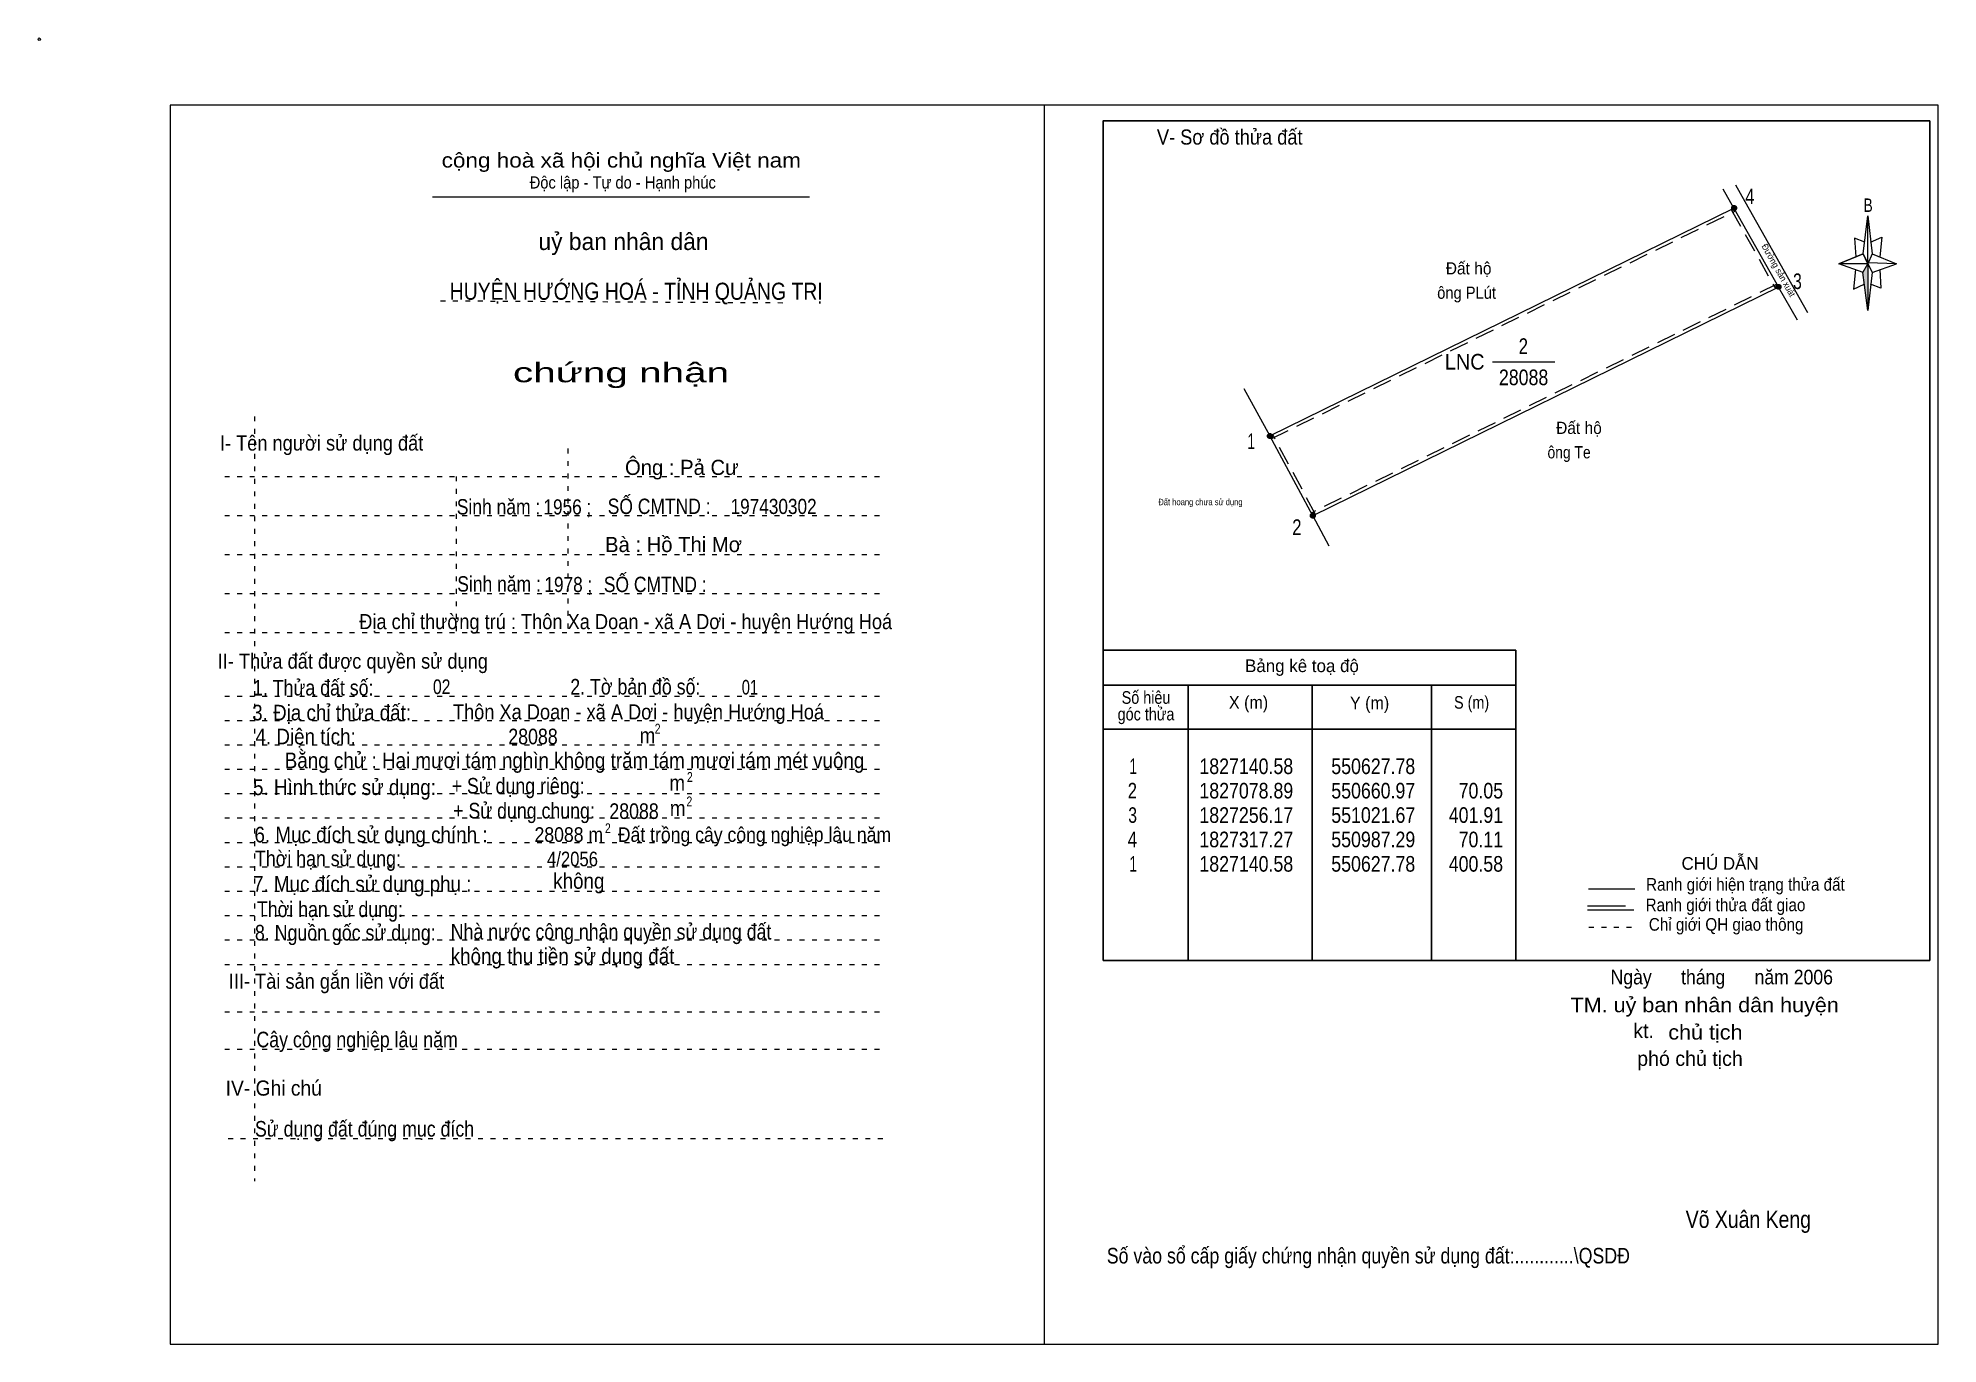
# Model space of a CAD drawing. Header units: centimetres. Extents: x -1.6 to 37.4, y -1.3 to 25.5.
import ezdxf
from ezdxf.enums import TextEntityAlignment as Align

# ---------------------------------------------------------------- set-up
doc = ezdxf.new("R2010")
doc.units = ezdxf.units.CM
doc.header["$LTSCALE"] = 0.13
for name, pattern in [('DOTTED', [1.5, 0.3, -1.2]), ('LONG_DASHED', [7.5, 6, -1.5]), ('MEDIUM_DASHED', [4.5, 3, -1.5])]:
    doc.linetypes.add(name, pattern=pattern)
for name, color, linetype, lineweight in [('1', 7, 'DOTTED', 13), ('10', 7, 'Continuous', 13), ('2', 7, 'Continuous', 25), ('3', 7, 'Continuous', 13), ('30', 7, 'Continuous', 13), ('32', 7, 'LONG_DASHED', 13), ('33', 7, 'Continuous', 13), ('35', 7, 'Continuous', 13)]:
    doc.layers.add(name, color=color, linetype=linetype, lineweight=lineweight)

msp = doc.modelspace()

# ---------------------------------------------------------------- hatches: boundary and pattern name
at = {"layer": '30'}
msp.add_hatch(color=256, dxfattribs=at).paths.add_polyline_path([(35.91, 20.87), (35.91, 19.91), (35.81, 20.69)])
at = {"layer": '32'}
for points in [[(33.223, 22.011, 1), (33.123, 22.011, 1)], [(34.1324, 20.3949, 1), (34.0324, 20.3949, 1)], [(23.7137, 17.3374, 1), (23.6137, 17.3374, 1)], [(24.5916, 15.7057, 1), (24.4916, 15.7057, 1)]]:
    msp.add_hatch(color=256, dxfattribs=at).paths.add_polyline_path(points)

# ---------------------------------------------------------------- linework, layer by layer
at = {"layer": '1', "linetype": 'Continuous'}
msp.add_line((6.51, 22.24), (14.23, 22.24), dxfattribs=at)
at = {"layer": '1'}
for p, q in [((6.67, 20.11), (13.82, 20.07)), ((2.86, 17.74), (2.86, 2.07)), ((9.28, 17.08), (9.28, 13.31)), ((2.25, 16.51), (15.75, 16.51)), ((6.99, 16.51), (6.99, 13.31)), ((2.25, 15.71), (15.75, 15.71)), ((2.25, 14.91), (15.75, 14.91)), ((2.25, 14.11), (15.75, 14.11)), ((2.25, 13.31), (15.75, 13.31)), ((2.25, 12.01), (15.75, 12.01)), ((2.25, 11.51), (15.75, 11.51)), ((2.25, 11.01), (15.75, 11.01)), ((2.25, 10.51), (15.75, 10.51)), ((2.25, 10.01), (15.75, 10.01)), ((2.25, 9.51), (15.75, 9.51)), ((2.25, 9.01), (15.75, 9.01)), ((2.25, 8.51), (15.75, 8.51)), ((2.25, 8.01), (15.75, 8.01)), ((2.25, 7.51), (15.75, 7.51)), ((2.25, 7.01), (15.75, 7.01)), ((2.25, 6.51), (15.75, 6.51)), ((2.25, 5.54), (15.75, 5.54)), ((2.25, 4.77), (15.75, 4.77)), ((2.32, 2.94), (15.82, 2.94))]:
    msp.add_line(p, q, dxfattribs=at)
at = {"layer": '10'}
for p, q in [((33.17, 22.01), (32.95, 22.4)), ((34.47, 19.71), (34.08, 20.39)), ((23.13, 18.31), (23.66, 17.34)), ((24.54, 15.7), (24.87, 15.09))]:
    msp.add_line(p, q, dxfattribs=at)
at = {"layer": '10', "linetype": 'MEDIUM_DASHED'}
for p, q in [((23.69, 17.28), (33.2, 21.95)), ((33.11, 21.98), (34.02, 20.36)), ((34.05, 20.45), (24.51, 15.76)), ((24.6, 15.73), (23.72, 17.37))]:
    msp.add_line(p, q, dxfattribs=at)
at = {"layer": '10'}
msp.add_lwpolyline([(34.68, 19.86), (33.4, 22.14), (33.21, 22.48)], dxfattribs=at)
msp.add_lwpolyline([(24.54, 15.7), (23.66, 17.34), (33.17, 22.01), (34.08, 20.39)], close=True, dxfattribs=at)
msp.add_circle((-1.55, 25.47), 0.025, dxfattribs=at)
at = {"layer": '2'}
for p, q in [((20.25, 12.95), (28.7, 12.95)), ((28.7, 6.59), (28.7, 12.95)), ((20.25, 12.23), (28.7, 12.23)), ((21.99, 6.59), (21.99, 12.23)), ((24.53, 10.89), (24.53, 12.23)), ((26.97, 12.23), (26.97, 6.59)), ((20.25, 11.33), (28.7, 11.33))]:
    msp.add_line(p, q, dxfattribs=at)
msp.add_lwpolyline([(37.18, 23.8), (20.25, 23.8), (20.25, 6.59), (37.18, 6.59)], close=True, dxfattribs=at)
msp.add_lwpolyline([(24.53, 6.59), (24.53, 10.39), (24.53, 10.89)], dxfattribs=at)
at = {"layer": '3'}
msp.add_line((19.04, 24.12), (19.04, -1.27), dxfattribs=at)
for points in [[(19.04, 24.12), (1.13, 24.12), (1.13, -1.27), (19.04, -1.27)], [(19.04, -1.27), (37.35, -1.27), (37.35, 24.12), (19.04, 24.12)]]:
    msp.add_lwpolyline(points, dxfattribs=at)
at = {"layer": '30'}
for p, q in [((35.82, 21.07), (35.91, 21.85)), ((36, 21.07), (36.5, 20.87)), ((35.82, 20.69), (35.32, 20.87)), ((36, 20.69), (35.91, 19.91)), ((36.16, 20.75), (36.18, 20.37)), ((36.18, 20.37), (35.97, 20.45))]:
    msp.add_line(p, q, dxfattribs=at)
for points in [[(35.91, 21.85), (36, 21.07), (35.91, 20.87)], [(35.91, 20.87), (35.32, 20.87), (35.82, 21.07), (36, 20.69), (36.5, 20.87), (35.91, 20.89)], [(35.91, 20.87), (35.91, 19.91), (35.81, 20.69)]]:
    msp.add_lwpolyline(points, close=True, dxfattribs=at)
for points in [[(35.97, 21.31), (36.2, 21.41), (36.16, 21.01)], [(35.91, 20.87), (35.82, 21.07), (35.32, 20.87)], [(35.85, 21.31), (35.64, 21.39), (35.67, 21.01)], [(35.66, 20.75), (35.62, 20.35), (35.84, 20.45)], [(35.91, 20.87), (36, 20.69), (36.5, 20.87)]]:
    msp.add_lwpolyline(points, dxfattribs=at)
at = {"layer": '32'}
for centre in [(33.173, 22.011), (34.0824, 20.3949), (23.6637, 17.3374), (24.5416, 15.7057)]:
    msp.add_circle(centre, 0.05, dxfattribs=at)
at = {"layer": '33'}
msp.add_line((28.22, 18.86), (29.5, 18.86), dxfattribs=at)
at = {"layer": '35'}
for p, q in [((30.19, 8.06), (31.14, 8.06)), ((30.17, 7.63), (31.12, 7.63))]:
    msp.add_line(p, q, dxfattribs=at)
at = {"layer": '35', "linetype": 'LONG_DASHED'}
msp.add_line((30.17, 7.71), (31.12, 7.71), dxfattribs=at)
at = {"layer": '35', "linetype": 'DOTTED'}
msp.add_line((30.2, 7.27), (31.19, 7.27), dxfattribs=at)

# ---------------------------------------------------------------- texts
at = {"layer": '1'}
for s, height, width, p in [('V- Sơ đồ thửa đất', 0.31, 0.9, (22.84, 23.31)), ('cộng hoà xã hội chủ nghĩa Việt nam', 0.3, 1.15, (10.375, 22.84)), ('Độc lập - Tự do - Hạnh phúc', 0.25, 0.9, (10.405, 22.41)), ('chứng nhận', 0.4, 1.55, (10.37, 18.44)), ('I- Tên người sử dụng đất', 0.31, 0.9, (4.235, 17.04)), ('II- Thửa đất được quyền sử dụng', 0.31, 0.9, (4.875, 12.57)), ('III- Tài sản gắn liền với đất', 0.31, 0.9, (4.54, 6.01)), ('IV- Ghi chú', 0.31, 0.95, (3.255, 3.82))]:
    msp.add_text(s, height=height, dxfattribs=dict(at, width=width)).set_placement(p, align=Align.CENTER)
msp.add_text('uỷ ban nhân dân', height=0.35, dxfattribs=at).set_placement((10.42, 21.15), align=Align.CENTER)
at = {"layer": '10', "width": 0.95}
msp.add_text('Đường sản xuát', height=0.1322, rotation=299.366, dxfattribs=at).set_placement((34.0256, 20.7024), align=Align.CENTER)
at = {"layer": '10'}
for s, width, p in [('  Đất hộ', 0.95, (27.09, 20.65)), ('ông PLút', 0.9, (27.09, 20.15)), ('  Đất hộ', 0.95, (29.35, 17.38)), ('ông Te', 0.85, (29.35, 16.88))]:
    msp.add_text(s, height=0.25, dxfattribs=dict(at, width=width)).set_placement(p)
for s, height, p in [('Ông : Pả Cư', 0.31, (11.615, 16.54)), ('Bà : Hồ Thị Mơ', 0.31, (11.445, 14.96)), ('kt.  ', 0.3, (31.43, 5)), ('phó chủ tịch ', 0.3, (32.325, 4.43))]:
    msp.add_text(s, height=height, dxfattribs=at).set_placement(p, align=Align.CENTER)
for s, height, width, p in [('Sinh năm :', 0.3149, 0.85, (7.86, 15.73)), ('1956 ;', 0.31, 0.85, (9.27, 15.73)), ('SỐ CMTND :', 0.3149, 0.85, (11.15, 15.74)), ('197430302', 0.31, 0.85, (13.495, 15.74)), ('Đất hoang chưa sử dụng', 0.1322, 0.85, (22.24, 15.92)), ('Sinh năm :', 0.3149, 0.85, (7.87, 14.15)), ('1978 ;', 0.31, 0.85, (9.29, 14.14)), ('SỐ CMTND :', 0.3149, 0.85, (11.07, 14.14)), ('Địa chỉ thường trú : Thôn Xa Doan - xã A Dơi - huyện Hướng Hoá', 0.31, 0.9, (10.465, 13.38)), ('02', 0.3, 0.8, (6.695, 12.05)), ('01', 0.3, 0.75, (13.01, 12.04)), (' Thôn Xa Doan - xã A Dơi - huyện Hướng Hoá', 0.31, 0.9, (10.675, 11.53)), ('28088 m   Đất trồng cây công nghiệp lâu năm', 0.3, 0.9, (12.25, 9.02)), ('4/2056', 0.3, 0.85, (9.375, 8.52)), ('Ngày      tháng      năm 2006', 0.3, 0.9, (32.92, 6.1)), ('TM. uỷ ban nhân dân huyện', 0.3, 1.1, (32.57, 5.53)), ('chủ tịch', 0.3, 1.1, (32.585, 4.97)), ('Võ Xuân Keng ', 0.35, 0.85, (33.52, 1.11))]:
    msp.add_text(s, height=height, dxfattribs=dict(at, width=width)).set_placement(p, align=Align.CENTER)
at = {"layer": '2'}
for s, height, width, p in [('HUYỆN HƯỚNG HOÁ - TỈNH QUẢNG TRỊ', 0.35, 0.85, (10.68, 20.13)), ('Số hiệu', 0.2591, 0.85, (21.125, 11.85)), ('3. Địa chỉ thửa đất:', 0.32, 0.9, (4.44, 11.51)), ('góc thửa', 0.2591, 0.85, (21.125, 11.51)), ('X (m)', 0.2591, 0.95, (23.225, 11.75)), ('Y (m)', 0.2591, 0.95, (25.705, 11.74)), ('S (m)', 0.2591, 0.85, (27.795, 11.75)), ('Số vào sổ cấp giấy chứng nhận quyền sử dụng đất:............\\QSDĐ', 0.32, 0.85, (25.68, 0.38))]:
    msp.add_text(s, height=height, dxfattribs=dict(at, width=width)).set_placement(p, align=Align.CENTER)
msp.add_text('Bảng kê toạ độ', height=0.2591, dxfattribs=at).set_placement((24.32, 12.5), align=Align.CENTER)
for s, height, width, p in [('1. Thửa đất số:', 0.32, 0.85, (2.83, 12.02)), ('2. Tờ bản đồ số:', 0.32, 0.85, (9.33, 12.04)), ('4. Diện tích:', 0.32, 0.9, (2.88, 11.02)), ('28088', 0.32, 0.85, (8.06, 11.02)), ('m', 0.32, 0.9, (10.75, 11.04)), ('2', 0.2, 0.8, (11.06, 11.24)), ('Bằng chử : Hai mươi tám nghìn không trăm tám mươi tám mét vuông', 0.32, 0.9, (3.48, 10.53)), ('5. Hình thức sử dụng:', 0.32, 0.9, (2.83, 9.98)), ('+ Sử dụng riêng:', 0.32, 0.85, (6.9, 10.01)), ('m', 0.32, 0.9, (11.36, 10.07)), ('2', 0.2, 0.8, (11.72, 10.25)), ('+ Sử dụng chung:', 0.32, 0.85, (6.93, 9.5)), ('28088', 0.32, 0.85, (10.13, 9.49)), ('m', 0.32, 0.9, (11.37, 9.55)), ('2', 0.2, 0.8, (11.71, 9.75)), ('6. Mục đích sử dụng chính : ', 0.32, 0.9, (2.86, 9.01)), ('2', 0.2, 0.8, (10.04, 9.2)), ('Thời hạn sử dụng: ', 0.32, 0.85, (2.87, 8.52)), ('7. Mục đích sử dụng phụ : ', 0.32, 0.9, (2.83, 8)), ('không', 0.32, 0.9, (8.98, 8.06)), ('Thời hạn sử dụng: ', 0.32, 0.85, (2.91, 7.48)), ('8. Nguồn gốc sử dụng: ', 0.32, 0.85, (2.87, 7)), ('Nhà nước công nhận quyền sử dụng đất ', 0.32, 0.85, (6.88, 7.02)), ('không thu tiền sử dụng đất', 0.32, 0.9, (6.88, 6.52)), ('Cây công nghiệp lâu năm', 0.32, 0.85, (2.9, 4.81)), ('Sử dụng đất đúng mục đích', 0.32, 0.85, (2.87, 2.98))]:
    msp.add_text(s, height=height, dxfattribs=dict(at, width=width)).set_placement(p)
at = {"layer": '30', "width": 0.75}
msp.add_text('B', height=0.2756, dxfattribs=at).set_placement((35.92, 21.93), align=Align.CENTER)
at = {"layer": '30'}
for s, width, p in [('1', 0.65, (20.94, 10.41)), ('1827140.58', 0.85, (24.14, 10.41)), ('550627.78', 0.85, (26.64, 10.41)), ('550627.78', 0.85, (26.64, 10.41)), ('2', 0.8, (20.94, 9.91)), ('1827078.89', 0.85, (24.14, 9.91)), ('550660.97', 0.85, (26.64, 9.91)), ('70.05', 0.85, (28.44, 9.91)), ('3', 0.75, (20.94, 9.41)), ('1827256.17', 0.85, (24.14, 9.41)), ('551021.67', 0.85, (26.64, 9.41)), ('401.91', 0.85, (28.44, 9.41)), ('4', 0.8, (20.94, 8.91)), ('1827317.27', 0.85, (24.14, 8.91)), ('550987.29', 0.85, (26.64, 8.91)), ('70.11', 0.85, (28.44, 8.91)), ('1', 0.65, (20.94, 8.41)), ('1827140.58', 0.85, (24.14, 8.41)), ('550627.78', 0.85, (26.64, 8.41)), ('400.58', 0.85, (28.44, 8.41))]:
    msp.add_text(s, height=0.32, dxfattribs=dict(at, width=width)).set_placement(p, align=Align.RIGHT)
at = {"layer": '32'}
for s, width, p in [('4', 0.8, (33.495, 22.09)), ('3', 0.75, (34.47, 20.35)), ('1', 0.65, (23.28, 17.07)), ('2', 0.8, (24.215, 15.31))]:
    msp.add_text(s, height=0.32, dxfattribs=dict(at, width=width)).set_placement(p, align=Align.CENTER)
at = {"layer": '33'}
for s, width, p in [('2', 0.8, (28.855, 19.02)), ('28088', 0.85, (28.86, 18.38))]:
    msp.add_text(s, height=0.32, dxfattribs=dict(at, width=width)).set_placement(p, align=Align.CENTER)
at = {"layer": '33', "width": 0.95}
msp.add_text('LNC', height=0.32, dxfattribs=at).set_placement((28.06, 18.7), align=Align.RIGHT)
at = {"layer": '35'}
msp.add_text('CHÚ DẪN', height=0.2591, dxfattribs=at).set_placement((32.885, 8.45), align=Align.CENTER)
at = {"layer": '35', "width": 0.9}
for s, p in [('Ranh giới hiện trạng thửa đất', (33.405, 8.02)), ('Ranh giới thửa đất giao ', (33.04, 7.6)), ('Chỉ giới QH giao thông', (33.01, 7.2))]:
    msp.add_text(s, height=0.2591, dxfattribs=at).set_placement(p, align=Align.CENTER)

doc.saveas('drawing.dxf')
